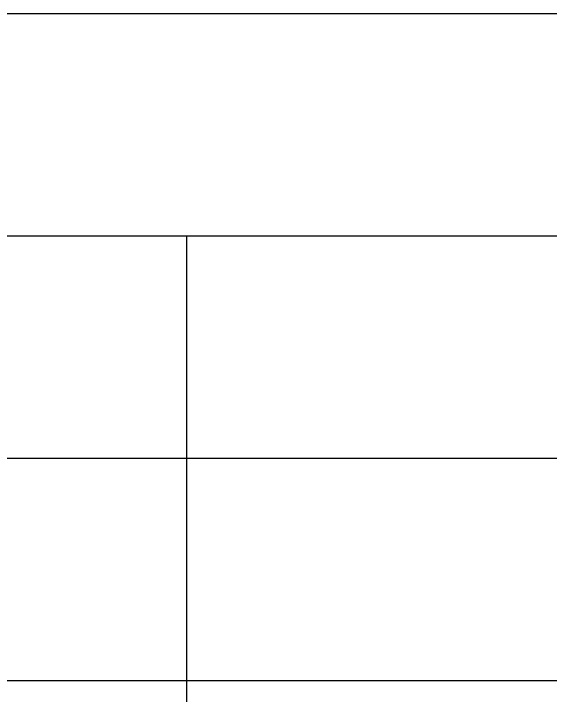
# Model space of a CAD drawing. Header units: millimetres. Extents: x 20 to 821, y 1 to 1134.
# Drawn here: x 671.94 to 701.5, y 1096.07 to 1133.6 of the extents above; entities that cross this region are included whole.
import ezdxf

# ---------------------------------------------------------------- set-up
doc = ezdxf.new("R2010")
doc.units = ezdxf.units.MM
doc.layers.add('1', color=7, linetype='Continuous')

msp = doc.modelspace()

# ---------------------------------------------------------------- linework, layer by layer
at = {"layer": '1', "color": 0, "lineweight": 25}
for points in [[(20.16, 1133.601732), (821.16, 1133.601732), (821.16, 0.501732), (20.16, 0.501732), (20.16, 1133.601732)], [(557.64, 1133.601732), (821.16, 1133.601732)], [(557.64, 1121.361732), (821.16, 1121.361732)], [(681.48, 1059.801732), (681.48, 1121.361732)], [(557.64, 1109.121732), (821.16, 1109.121732)], [(557.64, 1096.881732), (821.16, 1096.881732)]]:
    msp.add_lwpolyline(points, dxfattribs=at)

doc.saveas('drawing.dxf')
